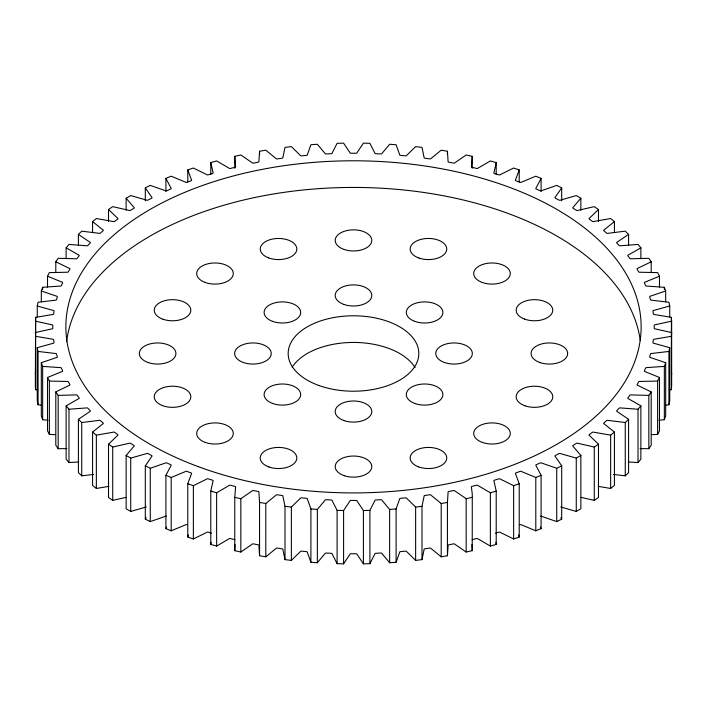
<?xml version="1.0" encoding="UTF-8"?>
<svg xmlns="http://www.w3.org/2000/svg" width="707" height="707" viewBox="0 0 707 707"><rect width="100%" height="100%" fill="white"/><g stroke="black" fill="none" stroke-linecap="round" stroke-linejoin="round"><path stroke-width="1.06" d="M496.208 174.549L496.208 162.575L490.366 160.931L478.153 168.045A1.281 0.742 0 0 1 476.465 168.416L472.108 167.312A1.281 0.742 0 0 1 471.436 166.339L472.232 156.335L466.169 154.974L455.016 162.645A1.281 0.742 0 0 1 453.381 163.096L448.883 162.203A1.281 0.742 0 0 1 448.079 161.267L447.434 151.254L441.203 150.184L431.182 158.368A1.281 0.742 0 0 1 429.617 158.898L425.004 158.218A1.281 0.742 0 0 1 424.067 157.325L421.999 147.383L415.636 146.605L406.817 155.24A1.281 0.742 0 0 1 405.341 155.84L400.648 155.39A1.281 0.742 0 0 1 399.579 154.541L396.097 144.723L389.645 144.263L382.089 153.278A1.281 0.742 0 0 1 380.702 153.949L375.956 153.728A1.281 0.742 0 0 1 374.781 152.933L369.902 143.318L363.407 143.159L357.168 152.509A1.281 0.742 0 0 1 355.877 153.242L351.123 153.242A1.281 0.742 0 0 1 349.832 152.509L343.593 143.159L337.098 143.318L332.219 152.933A1.281 0.742 0 0 1 331.044 153.728L326.298 153.949A1.281 0.742 0 0 1 324.911 153.278L317.355 144.263L310.903 144.723L307.421 154.541A1.281 0.742 0 0 1 306.352 155.39L301.659 155.84A1.281 0.742 0 0 1 300.183 155.24L291.364 146.605L285.001 147.383L282.933 157.325A1.281 0.742 0 0 1 281.996 158.218L277.383 158.898A1.281 0.742 0 0 1 275.818 158.368L265.797 150.184L259.566 151.254L258.921 161.267A1.281 0.742 0 0 1 258.117 162.203L253.619 163.096A1.281 0.742 0 0 1 251.984 162.645L240.831 154.974L234.768 156.335L235.564 166.339A1.281 0.742 0 0 1 234.892 167.312L230.535 168.416A1.281 0.742 0 0 1 228.847 168.045L216.634 160.931L210.792 162.575L210.792 174.549M235.078 544.549L234.768 550.665L240.831 552.026L251.984 544.355A1.281 0.742 0 0 1 253.619 543.904L258.117 544.797A1.281 0.742 0 0 1 258.921 545.733L259.566 555.746L265.797 556.816L275.818 548.632A1.281 0.742 0 0 1 277.383 548.102L281.996 548.782A1.281 0.742 0 0 1 282.933 549.675L285.001 559.617L291.364 560.395L300.183 551.76A1.281 0.742 0 0 1 301.659 551.16L306.352 551.61A1.281 0.742 0 0 1 307.421 552.459L310.903 562.277L317.355 562.737L324.911 553.722A1.281 0.742 0 0 1 326.298 553.051L331.044 553.272A1.281 0.742 0 0 1 332.219 554.067L337.098 563.682L343.593 563.841L349.832 554.491A1.281 0.742 0 0 1 351.123 553.758L355.877 553.758A1.281 0.742 0 0 1 357.168 554.491L363.407 563.841L369.902 563.682L374.781 554.067A1.281 0.742 0 0 1 375.956 553.272L380.702 553.051A1.281 0.742 0 0 1 382.089 553.722L389.645 562.737L396.097 562.277L399.579 552.459A1.281 0.742 0 0 1 400.648 551.61L405.341 551.16A1.281 0.742 0 0 1 406.817 551.76L415.636 560.395L421.999 559.617L424.067 549.675A1.281 0.742 0 0 1 425.004 548.782L429.617 548.102A1.281 0.742 0 0 1 431.182 548.632L441.203 556.816L447.434 555.746L448.079 545.733A1.281 0.742 0 0 1 448.883 544.797L453.381 543.904A1.281 0.742 0 0 1 455.016 544.355L466.169 552.026L472.232 550.665L472.276 494.158L471.436 487.344A1.281 0.742 0 0 1 472.108 486.372L476.465 485.267A1.281 0.742 0 0 1 478.153 485.647L490.366 492.761L496.208 491.109L493.99 481.175A1.281 0.742 0 0 1 494.52 480.177L498.7 478.869A1.281 0.742 0 0 1 500.441 479.16L513.636 485.665L519.221 483.747L515.589 473.946A1.281 0.742 0 0 1 515.969 472.93L519.954 471.428A1.281 0.742 0 0 1 521.731 471.631L535.8 477.49L541.094 475.307L536.074 465.719A1.281 0.742 0 0 1 536.304 464.685L540.06 462.997A1.281 0.742 0 0 1 541.862 463.12L556.727 468.281L561.694 465.86L555.313 456.536A1.281 0.742 0 0 1 555.402 455.494L558.901 453.638A1.281 0.742 0 0 1 560.713 453.673L576.267 458.109L580.862 455.458L573.174 446.479A1.281 0.742 0 0 1 573.112 445.428L576.329 443.413A1.281 0.742 0 0 1 578.14 443.36L594.278 447.045L598.484 444.173L589.532 435.592A1.281 0.742 0 0 1 589.32 434.558L592.245 432.384A1.281 0.742 0 0 1 594.039 432.251L610.645 435.15L614.427 432.092L604.282 423.97A1.281 0.742 0 0 1 603.919 422.945L606.526 420.647A1.281 0.742 0 0 1 608.294 420.426L625.262 422.521L628.594 419.295L617.317 411.677A1.281 0.742 0 0 1 616.813 410.679L619.076 408.257A1.281 0.742 0 0 1 620.808 407.957L638.014 409.238L640.878 405.862L628.55 398.81A1.281 0.742 0 0 1 627.904 397.838L629.813 395.319A1.281 0.742 0 0 1 631.501 394.93L648.832 395.39L651.2 391.89L637.908 385.456A1.281 0.742 0 0 1 637.122 384.511L638.668 381.913A1.281 0.742 0 0 1 640.286 381.444L657.625 381.073L659.481 377.476L645.314 371.696A1.281 0.742 0 0 1 644.404 370.795L645.571 368.126A1.281 0.742 0 0 1 647.117 367.587L664.35 366.394L665.685 362.718L650.74 357.627A1.281 0.742 0 0 1 649.689 356.77L650.475 354.066A1.281 0.742 0 0 1 651.942 353.447L668.937 351.441L669.741 347.711L654.125 343.355A1.281 0.742 0 0 1 652.959 342.55L653.356 339.811A1.281 0.742 0 0 1 654.726 339.13L671.385 336.311L671.65 332.564L655.46 328.958A1.281 0.742 0 0 1 654.187 328.216L654.187 325.467A1.281 0.742 0 0 1 655.46 324.725L671.65 321.128L671.385 317.372L654.726 314.562A1.281 0.742 0 0 1 653.356 313.881L652.959 311.142A1.281 0.742 0 0 1 654.125 310.338L669.741 305.981L668.937 302.251L651.942 300.236A1.281 0.742 0 0 1 650.475 299.627L649.689 296.913A1.281 0.742 0 0 1 650.74 296.065L665.685 290.975L664.35 287.298L647.117 286.096A1.281 0.742 0 0 1 645.571 285.557L644.404 282.897A1.281 0.742 0 0 1 645.314 281.996L659.481 276.207L657.625 272.61L640.286 272.239A1.281 0.742 0 0 1 638.668 271.78L637.122 269.181A1.281 0.742 0 0 1 637.908 268.236L651.2 261.793L648.832 258.294L631.501 258.753A1.281 0.742 0 0 1 629.813 258.364L627.904 255.854A1.281 0.742 0 0 1 628.55 254.873L640.878 247.821L638.014 244.454L620.808 245.736A1.281 0.742 0 0 1 619.076 245.426L616.813 243.014A1.281 0.742 0 0 1 617.317 242.006L628.594 234.388L625.262 231.162L608.294 233.266A1.281 0.742 0 0 1 606.526 233.045L603.919 230.747A1.281 0.742 0 0 1 604.282 229.722L614.427 221.591L610.645 218.534L594.039 221.441A1.281 0.742 0 0 1 592.245 221.3L589.32 219.135A1.281 0.742 0 0 1 589.532 218.092L598.484 209.511L594.278 206.647L578.14 210.333A1.281 0.742 0 0 1 576.329 210.279L573.112 208.256A1.281 0.742 0 0 1 573.174 207.213L580.862 198.234L576.267 195.574L560.713 200.019A1.281 0.742 0 0 1 558.901 200.054L555.402 198.19A1.281 0.742 0 0 1 555.313 197.147L561.694 187.832L556.727 185.402L541.862 190.572A1.281 0.742 0 0 1 540.06 190.696L536.304 189.008A1.281 0.742 0 0 1 536.074 187.965L541.094 178.385L535.8 176.202L521.731 182.053A1.281 0.742 0 0 1 519.954 182.265L515.969 180.762A1.281 0.742 0 0 1 515.589 179.737L519.221 169.945L513.636 168.019L500.441 174.532A1.281 0.742 0 0 1 498.7 174.823L494.52 173.515A1.281 0.742 0 0 1 493.99 172.517L496.208 162.575M472.232 550.665L471.923 544.549M37.701 390.052L35.615 389.628L35.35 385.872L35.615 317.372L52.274 314.562A1.281 0.742 0 0 0 53.644 313.881L54.041 311.142A1.281 0.742 0 0 0 52.875 310.338L37.259 305.981L38.063 302.251L55.058 300.236A1.281 0.742 0 0 0 56.525 299.627L57.311 296.913A1.281 0.742 0 0 0 56.26 296.065L41.315 290.975L42.65 287.298L59.883 286.096A1.281 0.742 0 0 0 61.429 285.557L62.596 282.897A1.281 0.742 0 0 0 61.686 281.996L47.519 276.207L49.375 272.61L66.714 272.239A1.281 0.742 0 0 0 68.332 271.78L69.878 269.181A1.281 0.742 0 0 0 69.092 268.236L55.8 261.793L58.168 258.294L75.499 258.753A1.281 0.742 0 0 0 77.187 258.364L79.096 255.854A1.281 0.742 0 0 0 78.45 254.873L66.122 247.821L68.986 244.454L86.192 245.736A1.281 0.742 0 0 0 87.924 245.426L90.187 243.014A1.281 0.742 0 0 0 89.683 242.006L78.406 234.388L81.738 231.162L98.706 233.266A1.281 0.742 0 0 0 100.474 233.045L103.081 230.747A1.281 0.742 0 0 0 102.718 229.722L92.573 221.591L96.355 218.534L112.961 221.441A1.281 0.742 0 0 0 114.755 221.3L117.68 219.135A1.281 0.742 0 0 0 117.468 218.092L108.516 209.511L112.722 206.647L128.86 210.333A1.281 0.742 0 0 0 130.671 210.279L133.888 208.256A1.281 0.742 0 0 0 133.826 207.213L126.138 198.234L130.733 195.574L146.287 200.019A1.281 0.742 0 0 0 148.099 200.054L151.598 198.19A1.281 0.742 0 0 0 151.687 197.147L145.306 187.832L150.273 185.402L165.138 190.572A1.281 0.742 0 0 0 166.94 190.696L170.696 189.008A1.281 0.742 0 0 0 170.926 187.965L165.906 178.385L171.2 176.202L185.269 182.053A1.281 0.742 0 0 0 187.046 182.265L191.031 180.762A1.281 0.742 0 0 0 191.411 179.737L187.779 169.945L193.365 168.019L206.559 174.532A1.281 0.742 0 0 0 208.3 174.823L212.48 173.515A1.281 0.742 0 0 0 213.01 172.517L210.792 162.575M35.35 374.436L35.615 370.689M669.299 390.052L671.385 389.628L671.65 385.872L671.65 321.128M234.892 539.688L230.535 538.584A1.281 0.742 0 0 0 228.847 538.955L216.634 546.069L210.792 544.425L210.792 491.109L213.01 481.175A1.281 0.742 0 0 0 212.48 480.177L208.3 478.869A1.281 0.742 0 0 0 206.559 479.16L193.365 485.665L187.779 483.747L191.411 473.946A1.281 0.742 0 0 0 191.031 472.93L187.046 471.428A1.281 0.742 0 0 0 185.269 471.631L171.2 477.49L165.906 475.307L170.926 465.719A1.281 0.742 0 0 0 170.696 464.685L166.94 462.997A1.281 0.742 0 0 0 165.138 463.12L150.273 468.281L145.306 465.86L151.687 456.536A1.281 0.742 0 0 0 151.598 455.494L148.099 453.638A1.281 0.742 0 0 0 146.287 453.673L130.733 458.109L126.138 455.458L133.826 446.479A1.281 0.742 0 0 0 133.888 445.428L130.671 443.413A1.281 0.742 0 0 0 128.86 443.36L112.722 447.045L108.516 444.173L117.468 435.592A1.281 0.742 0 0 0 117.68 434.558L114.755 432.384A1.281 0.742 0 0 0 112.961 432.251L96.355 435.15L92.573 432.092L102.718 423.97A1.281 0.742 0 0 0 103.081 422.945L100.474 420.647A1.281 0.742 0 0 0 98.706 420.426L81.738 422.521L78.406 419.295L89.683 411.677A1.281 0.742 0 0 0 90.187 410.679L87.924 408.257A1.281 0.742 0 0 0 86.192 407.957L68.986 409.238L66.122 405.862L78.45 398.81A1.281 0.742 0 0 0 79.096 397.838L77.187 395.319A1.281 0.742 0 0 0 75.499 394.93L58.168 395.39L55.8 391.89L69.092 385.456A1.281 0.742 0 0 0 69.878 384.511L68.332 381.913A1.281 0.742 0 0 0 66.714 381.444L49.375 381.073L47.519 377.476L61.686 371.696A1.281 0.742 0 0 0 62.596 370.795L61.429 368.126A1.281 0.742 0 0 0 59.883 367.587L42.65 366.394L41.315 362.718L56.26 357.627A1.281 0.742 0 0 0 57.311 356.77L56.525 354.066A1.281 0.742 0 0 0 55.058 353.447L38.063 351.441L37.259 347.711L52.875 343.355A1.281 0.742 0 0 0 54.041 342.55L53.644 339.811A1.281 0.742 0 0 0 52.274 339.13L35.615 336.311L35.35 332.564L51.54 328.958A1.281 0.742 0 0 0 52.813 328.216L52.813 325.467A1.281 0.742 0 0 0 51.54 324.725L35.35 321.128M210.792 544.425L211.057 542.296M447.434 555.746L447.434 502.43L448.079 492.417A1.281 0.742 0 0 1 448.883 491.48L453.381 490.587A1.281 0.742 0 0 1 455.016 491.047L466.169 498.718L472.232 497.348M665.729 405.235L668.937 404.749L669.741 401.019L669.741 347.711M211.437 533.158L208.3 532.177A1.281 0.742 0 0 0 206.559 532.468L193.365 538.981L187.779 537.055L188.354 534.952M421.999 559.617L421.999 506.309L424.067 496.367A1.281 0.742 0 0 1 425.004 495.466L429.617 494.794A1.281 0.742 0 0 1 431.182 495.324L441.203 503.499L447.434 502.43M658.897 420.258L664.35 419.702L665.685 416.025L665.685 362.718M187.046 524.735A1.281 0.742 0 0 0 185.269 524.947L171.2 530.798L165.906 528.615L166.56 527.068M396.097 562.277L396.097 508.96L399.579 499.151A1.281 0.742 0 0 1 400.648 498.302L405.341 497.852A1.281 0.742 0 0 1 406.817 498.453L415.636 507.078L421.999 506.309M652.119 434.681L657.625 434.39L659.481 430.793L659.481 377.476M166.331 516.154A1.281 0.742 0 0 0 165.138 516.428L150.273 521.598L145.306 519.168L146.181 517.657M369.902 563.682L369.902 510.374L374.781 500.759A1.281 0.742 0 0 1 375.956 499.964L380.702 499.734A1.281 0.742 0 0 1 382.089 500.406L389.645 509.429L389.645 562.737M640.082 448.6L648.832 448.706L651.2 445.207L651.2 391.89M343.593 563.841L343.593 510.525L349.832 501.175A1.281 0.742 0 0 1 351.123 500.441L355.877 500.441A1.281 0.742 0 0 1 357.168 501.175L363.407 510.525L363.407 563.841M628.249 461.936L638.014 462.546L640.878 459.179L640.878 405.862M317.355 562.737L317.355 509.429L324.911 500.406A1.281 0.742 0 0 1 326.298 499.734L331.044 499.964A1.281 0.742 0 0 1 332.219 500.759L337.098 510.374L337.098 563.682M613.526 474.459L625.262 475.838L628.594 472.612L628.594 419.295M210.792 491.109L216.634 492.761L228.847 485.647A1.281 0.742 0 0 1 230.535 485.267L234.892 486.372A1.281 0.742 0 0 1 235.564 487.344L234.768 497.348L240.831 498.718L251.984 491.047A1.281 0.742 0 0 1 253.619 490.587L258.117 491.48A1.281 0.742 0 0 1 258.921 492.417L259.566 502.43L265.797 503.499L275.818 495.324A1.281 0.742 0 0 1 277.383 494.794L281.996 495.466A1.281 0.742 0 0 1 282.933 496.367L285.001 506.309L291.364 507.078L300.183 498.453A1.281 0.742 0 0 1 301.659 497.852L306.352 498.302A1.281 0.742 0 0 1 307.421 499.151L310.903 508.96L310.903 562.277M598.122 486.345L610.645 488.466L614.427 485.409L614.427 432.092M581.11 497.401L594.278 500.353L598.484 497.489L598.484 444.173M560.713 506.981L576.267 511.426L580.862 508.766L580.862 455.458M540.669 516.154A1.281 0.742 0 0 1 541.862 516.428L556.727 521.598L561.694 519.168L561.694 465.86M519.954 524.735A1.281 0.742 0 0 1 521.731 524.947L535.8 530.798L541.094 528.615L541.094 475.307M495.563 533.158L498.7 532.177A1.281 0.742 0 0 1 500.441 532.468L513.636 538.981L519.221 537.055L519.221 483.747M146.287 506.981L130.733 511.426L126.138 508.766L126.138 455.458M472.108 539.688L476.465 538.584A1.281 0.742 0 0 1 478.153 538.955L490.366 546.069L496.208 544.425L496.208 491.109M125.89 497.401L112.722 500.353L108.516 497.489L108.516 444.173M108.878 486.345L96.355 488.466L92.573 485.409L92.573 432.092M93.474 474.459L81.738 475.838L78.406 472.612L78.406 419.295M78.751 461.936L68.986 462.546L66.122 459.179L66.122 405.862M389.645 509.429L396.097 508.96M66.918 448.6L58.168 448.706L55.8 445.207L55.8 391.89M363.407 510.525L369.902 510.374M337.098 510.374L343.593 510.525M47.519 377.476L47.519 430.793L49.375 434.39L54.881 434.681M310.903 508.96L317.355 509.429M41.315 362.718L41.315 416.025L42.65 419.702L48.103 420.258M37.259 347.711L37.259 401.019L38.063 404.749L41.271 405.235M560.819 517.657L561.694 519.168M540.44 527.068L541.094 528.615M518.646 534.952L519.221 537.055M495.943 542.296L496.208 544.425M671.385 370.689L671.65 374.436M671.385 317.372L671.385 389.628M669.741 305.981L669.741 316.86M668.937 351.441L668.937 404.749M665.685 290.975L665.685 301.854M664.35 287.298L664.35 289.472M664.35 366.394L664.35 419.702M659.481 276.207L659.481 287.086M657.625 381.073L657.625 434.39M651.2 261.793L651.2 272.672M648.832 395.39L648.832 448.706M640.878 247.821L640.878 258.7M638.014 409.238L638.014 462.546M628.594 234.388L628.594 245.276M625.262 422.521L625.262 475.838M614.427 221.591L614.427 232.47M610.645 435.15L610.645 488.466M598.484 209.511L598.484 221.477M594.278 447.045L594.278 500.353M580.862 198.234L580.862 210.2M576.267 458.109L576.267 511.426M561.694 187.832L561.694 200.885M556.727 468.281L556.727 521.598M541.094 178.385L541.094 191.438M535.8 477.49L535.8 530.798M519.221 169.945L519.221 181.911M513.636 485.665L513.636 538.981M490.366 492.761L490.366 546.069M472.232 156.335L472.232 168.301M466.169 498.718L466.169 552.026M447.434 151.254L447.434 154.524M441.203 503.499L441.203 556.816M415.636 507.078L415.636 560.395M291.364 507.078L291.364 560.395M285.001 506.309L285.001 559.617M265.797 503.499L265.797 556.816M259.566 151.254L259.566 154.524M259.566 502.43L259.566 555.746M240.831 498.718L240.831 552.026M234.768 156.335L234.768 168.301M234.768 497.348L234.768 550.665M216.634 492.761L216.634 546.069M193.365 485.665L193.365 538.981M187.779 169.945L187.779 181.911M187.779 483.747L187.779 537.055M171.2 477.49L171.2 530.798M165.906 178.385L165.906 191.438M165.906 475.307L165.906 528.615M150.273 468.281L150.273 521.598M145.306 187.832L145.306 200.885M145.306 465.86L145.306 519.168M130.733 458.109L130.733 511.426M126.138 198.234L126.138 210.2M112.722 447.045L112.722 500.353M108.516 209.511L108.516 221.477M96.355 435.15L96.355 488.466M92.573 221.591L92.573 232.47M81.738 422.521L81.738 475.838M78.406 234.388L78.406 245.276M68.986 409.238L68.986 462.546M66.122 247.821L66.122 258.7M58.168 395.39L58.168 448.706M55.8 261.793L55.8 272.672M49.375 381.073L49.375 434.39M47.519 276.207L47.519 287.086M42.65 287.298L42.65 289.472M42.65 366.394L42.65 419.702M41.315 290.975L41.315 301.854M38.063 351.441L38.063 404.749M37.259 305.981L37.259 316.86M35.615 317.372L35.615 389.628M292.159 367.198A65.318 37.71 0 0 1 353.827 342.444A65.318 37.71 0 0 1 415.071 367.56M66.626 341.437A287.634 166.065 0 0 1 352.731 187.435A287.634 166.065 0 0 1 640.259 340.553M318.795 385.448A65.318 37.71 0 0 0 418.774 354.879A65.318 37.71 0 0 0 322.922 320.174A65.318 37.71 0 0 0 318.795 385.448M414.691 403.423A18.285 10.552 0 0 0 442.865 395.063A18.285 10.552 0 0 0 416.246 385.165A18.285 10.552 0 0 0 414.691 403.423M482.307 442.414A18.285 10.552 0 0 0 510.277 433.842A18.285 10.552 0 0 0 483.438 424.138A18.285 10.552 0 0 0 482.307 442.414M444.632 362.55A18.285 10.552 0 0 0 472.329 353.686A18.285 10.552 0 0 0 445.189 344.265A18.285 10.552 0 0 0 444.632 362.55M414.691 321.323A18.285 10.552 0 0 0 442.865 312.971A18.285 10.552 0 0 0 416.246 303.064A18.285 10.552 0 0 0 414.691 321.323M344.079 304.496A18.285 10.552 0 0 0 371.776 295.632A18.285 10.552 0 0 0 344.636 286.211A18.285 10.552 0 0 0 344.079 304.496M272.495 321.323A18.285 10.552 0 0 0 300.661 312.971A18.285 10.552 0 0 0 274.042 303.064A18.285 10.552 0 0 0 272.495 321.323M243.526 362.55A18.285 10.552 0 0 0 271.232 353.686A18.285 10.552 0 0 0 244.092 344.265A18.285 10.552 0 0 0 243.526 362.55M272.495 403.423A18.285 10.552 0 0 0 300.661 395.063A18.285 10.552 0 0 0 274.042 385.165A18.285 10.552 0 0 0 272.495 403.423M344.079 420.603A18.285 10.552 0 0 0 371.776 411.739A18.285 10.552 0 0 0 344.636 402.318A18.285 10.552 0 0 0 344.079 420.603M525.009 405.809A18.285 10.552 0 0 0 552.75 396.989A18.285 10.552 0 0 0 525.646 387.533A18.285 10.552 0 0 0 525.009 405.809M540.166 362.62A18.285 10.552 0 0 0 567.659 353.544A18.285 10.552 0 0 0 540.307 344.336A18.285 10.552 0 0 0 540.166 362.62M524.523 319.078A18.285 10.552 0 0 0 552.724 310.762A18.285 10.552 0 0 0 526.158 300.82A18.285 10.552 0 0 0 524.523 319.078M482.307 282.482A18.285 10.552 0 0 0 510.277 273.909A18.285 10.552 0 0 0 483.438 264.206A18.285 10.552 0 0 0 482.307 282.482M419.004 258.055A18.285 10.552 0 0 0 446.736 249.235A18.285 10.552 0 0 0 419.64 239.77A18.285 10.552 0 0 0 419.004 258.055M344.291 249.527A18.285 10.552 0 0 0 371.785 240.46A18.285 10.552 0 0 0 344.433 231.242A18.285 10.552 0 0 0 344.291 249.527M268.598 257.878A18.285 10.552 0 0 0 296.799 249.562A18.285 10.552 0 0 0 270.224 239.62A18.285 10.552 0 0 0 268.598 257.878M205.286 282.482A18.285 10.552 0 0 0 233.266 273.909A18.285 10.552 0 0 0 206.426 264.206A18.285 10.552 0 0 0 205.286 282.482M163.07 319.255A18.285 10.552 0 0 0 190.81 310.435A18.285 10.552 0 0 0 163.715 300.979A18.285 10.552 0 0 0 163.07 319.255M148.408 362.62A18.285 10.552 0 0 0 175.902 353.544A18.285 10.552 0 0 0 148.55 344.336A18.285 10.552 0 0 0 148.408 362.62M162.583 405.632A18.285 10.552 0 0 0 190.793 397.325A18.285 10.552 0 0 0 164.218 387.374A18.285 10.552 0 0 0 162.583 405.632M205.286 442.414A18.285 10.552 0 0 0 233.266 433.842A18.285 10.552 0 0 0 206.426 424.138A18.285 10.552 0 0 0 205.286 442.414M269.084 467.018A18.285 10.552 0 0 0 296.816 458.198A18.285 10.552 0 0 0 269.721 448.733A18.285 10.552 0 0 0 269.084 467.018M344.291 475.705A18.285 10.552 0 0 0 371.785 466.638A18.285 10.552 0 0 0 344.433 457.429A18.285 10.552 0 0 0 344.291 475.705M418.517 466.841A18.285 10.552 0 0 0 446.718 458.525A18.285 10.552 0 0 0 420.144 448.583A18.285 10.552 0 0 0 418.517 466.841M197.995 466.549A287.634 166.065 0 0 0 640.807 334.747A287.634 166.065 0 0 0 221.698 179.242A287.634 166.065 0 0 0 197.995 466.549"/></g></svg>
